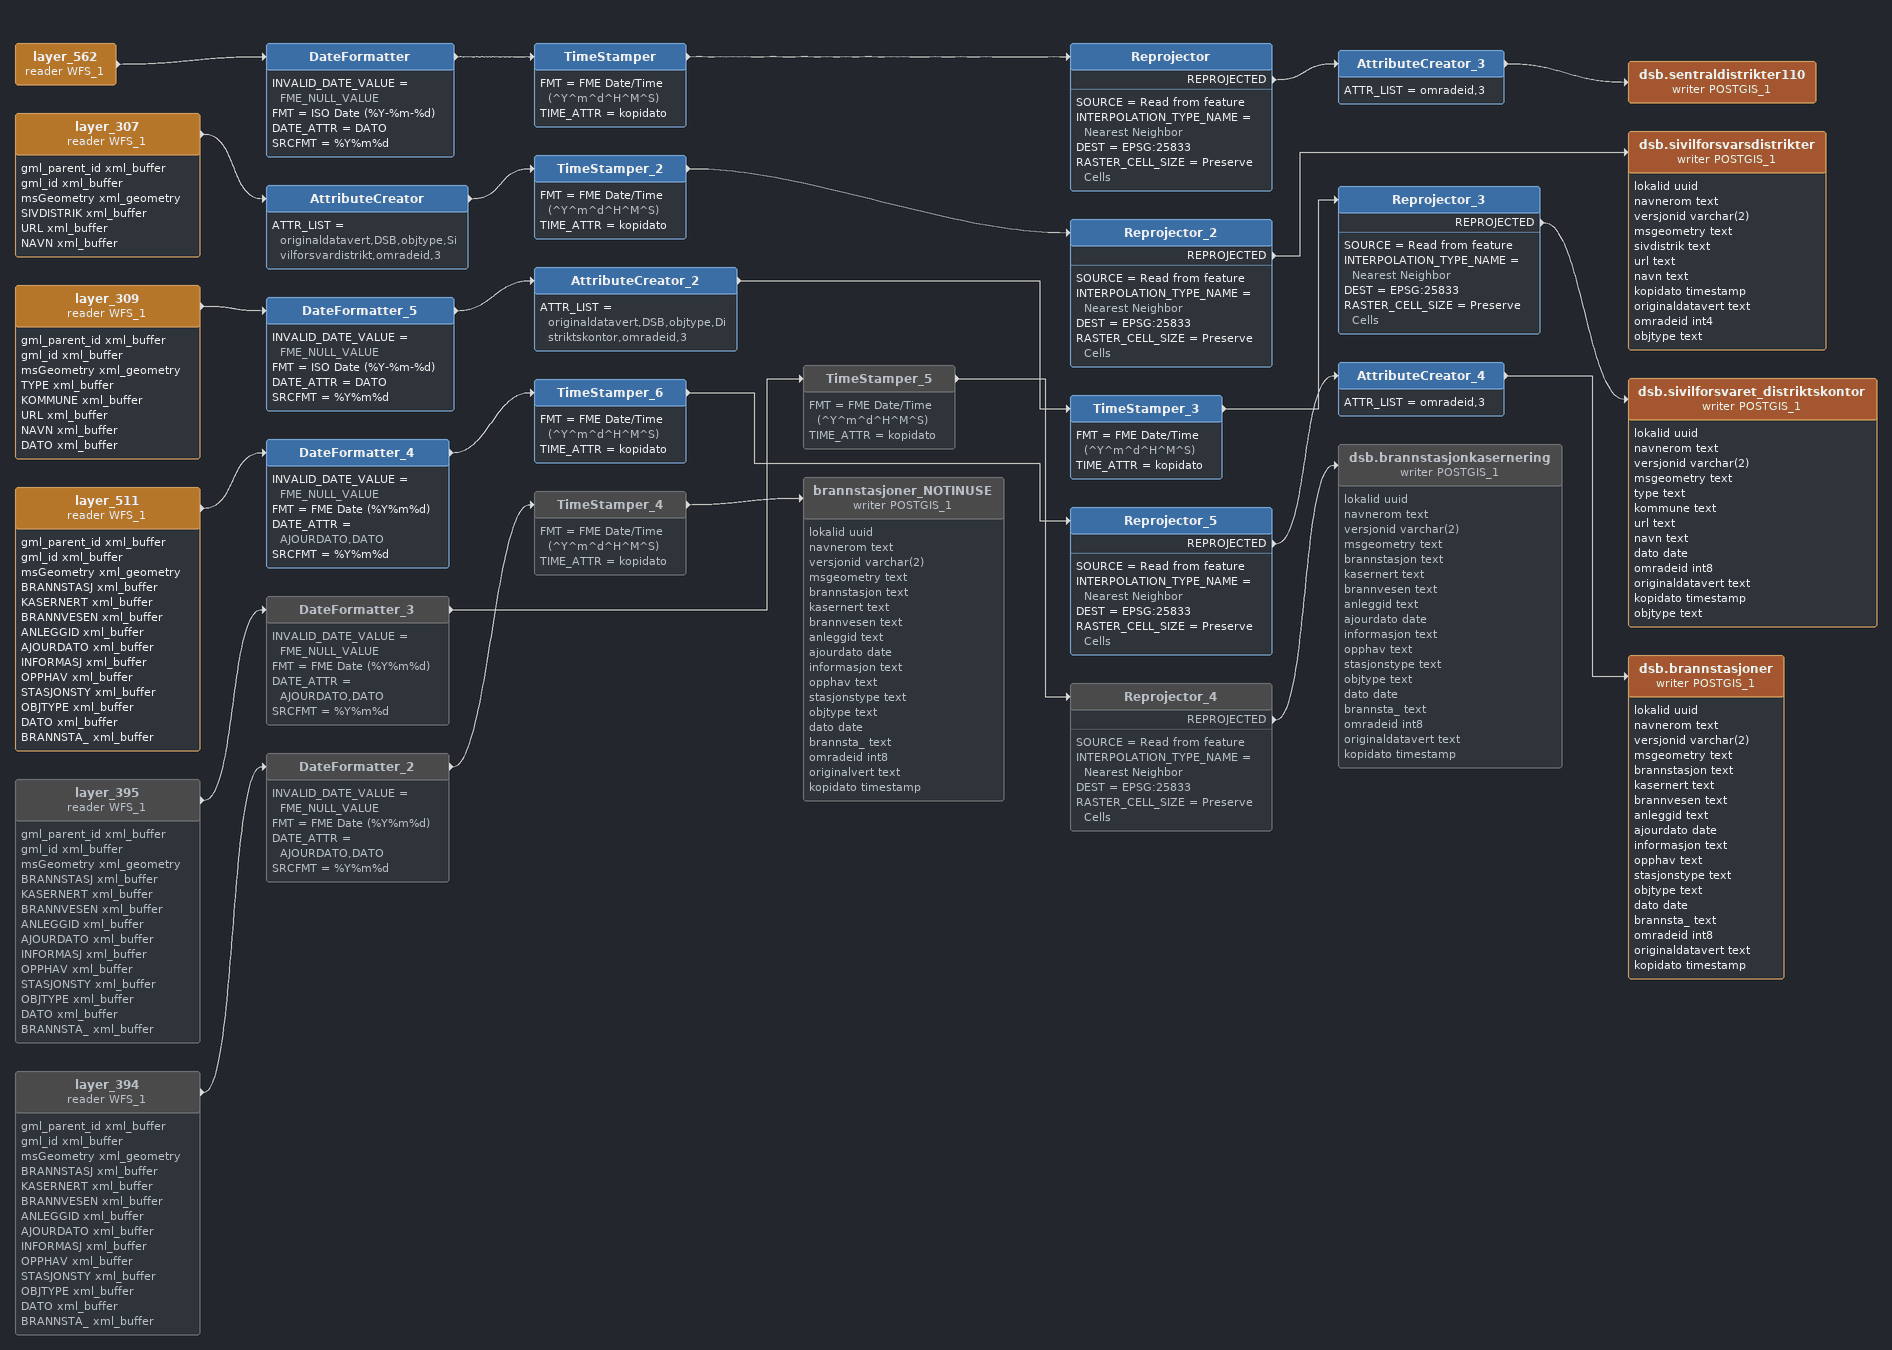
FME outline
layer_394 (reader WFS_1) [off]
    attributes: gml_parent_id xml_buffer, gml_id xml_buffer, msGeometry xml_geometry, BRANNSTASJ xml_buffer, KASERNERT xml_buffer, BRANNVESEN xml_buffer, ANLEGGID xml_buffer, AJOURDATO xml_buffer, INFORMASJ xml_buffer, OPPHAV xml_buffer, STASJONSTY xml_buffer, OBJTYPE xml_buffer, DATO xml_buffer, BRANNSTA_ xml_buffer
    -> DateFormatter_2
DateFormatter_2 [off]
    INVALID_DATE_VALUE = FME_NULL_VALUE
    FMT = FME Date (%Y%m%d)
    DATE_ATTR = AJOURDATO,DATO
    SRCFMT = %Y%m%d
    -> TimeStamper_4
TimeStamper_4 [off]
    FMT = FME Date/Time (^Y^m^d^H^M^S)
    TIME_ATTR = kopidato
    -> brannstasjoner_NOTINUSE (writer POSTGIS_1)
brannstasjoner_NOTINUSE (writer POSTGIS_1) [off]
    attributes: lokalid uuid, navnerom text, versjonid varchar(2), msgeometry text, brannstasjon text, kasernert text, brannvesen text, anleggid text, ajourdato date, informasjon text, opphav text, stasjonstype text, objtype text, dato date, brannsta_ text, omradeid int8, originalvert text, kopidato timestamp
layer_562 (reader WFS_1)
    -> DateFormatter
DateFormatter
    INVALID_DATE_VALUE = FME_NULL_VALUE
    FMT = ISO Date (%Y-%m-%d)
    DATE_ATTR = DATO
    SRCFMT = %Y%m%d
    -> TimeStamper
TimeStamper
    FMT = FME Date/Time (^Y^m^d^H^M^S)
    TIME_ATTR = kopidato
    -> Reprojector
Reprojector
    SOURCE = Read from feature
    INTERPOLATION_TYPE_NAME = Nearest Neighbor
    DEST = EPSG:25833
    RASTER_CELL_SIZE = Preserve Cells
    REPROJECTED -> AttributeCreator_3
AttributeCreator_3
    ATTR_LIST = omradeid,3
    -> dsb.sentraldistrikter110 (writer POSTGIS_1)
dsb.sentraldistrikter110 (writer POSTGIS_1)
layer_307 (reader WFS_1)
    attributes: gml_parent_id xml_buffer, gml_id xml_buffer, msGeometry xml_geometry, SIVDISTRIK xml_buffer, URL xml_buffer, NAVN xml_buffer
    -> AttributeCreator
AttributeCreator
    ATTR_LIST = originaldatavert,DSB,objtype,Sivilforsvardistrikt,omradeid,3
    -> TimeStamper_2
TimeStamper_2
    FMT = FME Date/Time (^Y^m^d^H^M^S)
    TIME_ATTR = kopidato
    -> Reprojector_2
Reprojector_2
    SOURCE = Read from feature
    INTERPOLATION_TYPE_NAME = Nearest Neighbor
    DEST = EPSG:25833
    RASTER_CELL_SIZE = Preserve Cells
    REPROJECTED -> dsb.sivilforsvarsdistrikter (writer POSTGIS_1)
dsb.sivilforsvarsdistrikter (writer POSTGIS_1)
    attributes: lokalid uuid, navnerom text, versjonid varchar(2), msgeometry text, sivdistrik text, url text, navn text, kopidato timestamp, originaldatavert text, omradeid int4, objtype text
layer_309 (reader WFS_1)
    attributes: gml_parent_id xml_buffer, gml_id xml_buffer, msGeometry xml_geometry, TYPE xml_buffer, KOMMUNE xml_buffer, URL xml_buffer, NAVN xml_buffer, DATO xml_buffer
    -> DateFormatter_5
DateFormatter_5
    INVALID_DATE_VALUE = FME_NULL_VALUE
    FMT = ISO Date (%Y-%m-%d)
    DATE_ATTR = DATO
    SRCFMT = %Y%m%d
    -> AttributeCreator_2
AttributeCreator_2
    ATTR_LIST = originaldatavert,DSB,objtype,Distriktskontor,omradeid,3
    -> TimeStamper_3
TimeStamper_3
    FMT = FME Date/Time (^Y^m^d^H^M^S)
    TIME_ATTR = kopidato
    -> Reprojector_3
Reprojector_3
    SOURCE = Read from feature
    INTERPOLATION_TYPE_NAME = Nearest Neighbor
    DEST = EPSG:25833
    RASTER_CELL_SIZE = Preserve Cells
    REPROJECTED -> dsb.sivilforsvaret_distriktskontor (writer POSTGIS_1)
dsb.sivilforsvaret_distriktskontor (writer POSTGIS_1)
    attributes: lokalid uuid, navnerom text, versjonid varchar(2), msgeometry text, type text, kommune text, url text, navn text, dato date, omradeid int8, originaldatavert text, kopidato timestamp, objtype text
layer_511 (reader WFS_1)
    attributes: gml_parent_id xml_buffer, gml_id xml_buffer, msGeometry xml_geometry, BRANNSTASJ xml_buffer, KASERNERT xml_buffer, BRANNVESEN xml_buffer, ANLEGGID xml_buffer, AJOURDATO xml_buffer, INFORMASJ xml_buffer, OPPHAV xml_buffer, STASJONSTY xml_buffer, OBJTYPE xml_buffer, DATO xml_buffer, BRANNSTA_ xml_buffer
    -> DateFormatter_4
DateFormatter_4
    INVALID_DATE_VALUE = FME_NULL_VALUE
    FMT = FME Date (%Y%m%d)
    DATE_ATTR = AJOURDATO,DATO
    SRCFMT = %Y%m%d
    -> TimeStamper_6
TimeStamper_6
    FMT = FME Date/Time (^Y^m^d^H^M^S)
    TIME_ATTR = kopidato
    -> Reprojector_5
Reprojector_5
    SOURCE = Read from feature
    INTERPOLATION_TYPE_NAME = Nearest Neighbor
    DEST = EPSG:25833
    RASTER_CELL_SIZE = Preserve Cells
    REPROJECTED -> AttributeCreator_4
AttributeCreator_4
    ATTR_LIST = omradeid,3
    -> dsb.brannstasjoner (writer POSTGIS_1)
dsb.brannstasjoner (writer POSTGIS_1)
    attributes: lokalid uuid, navnerom text, versjonid varchar(2), msgeometry text, brannstasjon text, kasernert text, brannvesen text, anleggid text, ajourdato date, informasjon text, opphav text, stasjonstype text, objtype text, dato date, brannsta_ text, omradeid int8, originaldatavert text, kopidato timestamp
layer_395 (reader WFS_1) [off]
    attributes: gml_parent_id xml_buffer, gml_id xml_buffer, msGeometry xml_geometry, BRANNSTASJ xml_buffer, KASERNERT xml_buffer, BRANNVESEN xml_buffer, ANLEGGID xml_buffer, AJOURDATO xml_buffer, INFORMASJ xml_buffer, OPPHAV xml_buffer, STASJONSTY xml_buffer, OBJTYPE xml_buffer, DATO xml_buffer, BRANNSTA_ xml_buffer
    -> DateFormatter_3
DateFormatter_3 [off]
    INVALID_DATE_VALUE = FME_NULL_VALUE
    FMT = FME Date (%Y%m%d)
    DATE_ATTR = AJOURDATO,DATO
    SRCFMT = %Y%m%d
    -> TimeStamper_5
TimeStamper_5 [off]
    FMT = FME Date/Time (^Y^m^d^H^M^S)
    TIME_ATTR = kopidato
    -> Reprojector_4
Reprojector_4 [off]
    SOURCE = Read from feature
    INTERPOLATION_TYPE_NAME = Nearest Neighbor
    DEST = EPSG:25833
    RASTER_CELL_SIZE = Preserve Cells
    REPROJECTED -> dsb.brannstasjonkasernering (writer POSTGIS_1)
dsb.brannstasjonkasernering (writer POSTGIS_1) [off]
    attributes: lokalid uuid, navnerom text, versjonid varchar(2), msgeometry text, brannstasjon text, kasernert text, brannvesen text, anleggid text, ajourdato date, informasjon text, opphav text, stasjonstype text, objtype text, dato date, brannsta_ text, omradeid int8, originaldatavert text, kopidato timestamp
